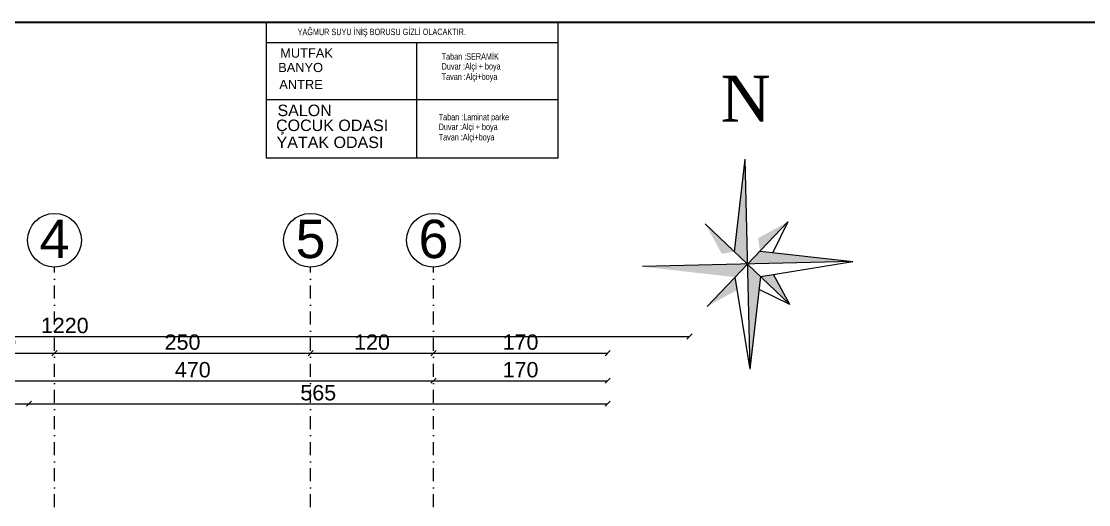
# Model space of a CAD drawing. Header units: millimetres. Extents: x 708 to 46452, y -4963 to 3960.
# Drawn here: x 15900 to 16942, y -2804 to -2332 of the extents above; entities that cross this region are included whole.
import ezdxf

# ---------------------------------------------------------------- set-up
doc = ezdxf.new("R2010")
doc.units = ezdxf.units.MM
for name, pattern in [('ACAD_ISO02W100', [15, 12, -3]), ('ACAD_ISO10W100', [18, 12, -3, 0, -3]), ('DASHDOT', [25.4, 12.7, -6.35, 0, -6.35])]:
    doc.linetypes.add(name, pattern=pattern)
for name, color, linetype, lineweight in [('00_IC_OLCU', 139, 'Continuous', 20), ('AKS', 153, 'ACAD_ISO10W100', 20), ('aks ve noktalılar', 129, 'DASHDOT', 13), ('bina no', 173, 'Continuous', 13), ('FH_sıva', 253, 'Continuous', 20), ('yYAZI', 221, 'Continuous', 30), ('Çerçeve', 8, 'Continuous', 30), ('ÖLÇÜ', 5, 'Continuous', 18)]:
    doc.layers.add(name, color=color, linetype=linetype, lineweight=lineweight)
doc.layers.add('SIVA', color=135, linetype='Continuous')
doc.styles.add('arial_1_18', font='arial.ttf', dxfattribs={"height": 0.2})
doc.styles.add('GENERATED_STYLE_2', font='times.ttf')
doc.styles.add('kot', font='bgothm.ttf', dxfattribs={"height": 60})
doc.styles.get("Standard").update_dxf_attribs({"font": 'arial.ttf'})
doc.dimstyles.new('ALP_OLCU', dxfattribs={"dimscale": 0, "dimtxt": 15, "dimasz": 5, "dimexe": 0.18, "dimexo": 0.06, "dimgap": 3, "dimtad": 1, "dimdec": 0, "dimrnd": 0.1, "dimzin": 9, "dimdsep": 46, "dimtxsty": 'Standard', "dimblk": 'OBLIQUE', "dimcen": 0, "dimse1": 1, "dimse2": 1, "dimclrd": 256, "dimclre": 256, "dimclrt": 53, "dimadec": 0, "dimazin": 0, "dimtfac": 1, "dimtdec": 0, "dimtix": 1, "dimtmove": 1, "dimatfit": 3, "dimldrblk": 'ARCHTICK', "dimfxl": 0.18, "dimtolj": 1, "dimlwd": -1, "dimarcsym": 0})

# ---------------------------------------------------------------- blocks, each defined once
blk = doc.blocks.new('FASFSDAFSAD')
at = {"layer": 'ÖLÇÜ'}
for p, q in [((456298.1, 158409.7), (456298.1, 158276.9)), ((456582.7, 158409.7), (456298.1, 158409.7)), ((456582.7, 158409.7), (456582.7, 158276.9)), ((456582.7, 158389.7), (456298.1, 158389.7)), ((456445, 158389.7), (456445, 158276.9)), ((456298.1, 158334.4), (456582.7, 158334.4)), ((456582.7, 158276.9), (456298.1, 158276.9))]:
    blk.add_line(p, q, dxfattribs=at)
at = {"layer": 'bina no', "lineweight": 5, "style": 'kot', "width": 0.7}
for s, p in [('YAĞMUR SUYU İNİŞ BORUSU GİZLİ OLACAKTIR.', (456328.8, 158397.2)), ('Taban :SERAMİK', (456469.4, 158373.2)), ('Duvar :Alçi + boya', (456469.4, 158363.6)), ('Tavan :Alçi+boya', (456469.4, 158353.5)), ('Taban :Laminat parke', (456466.5, 158314)), ('Duvar :Alçi + boya', (456466.5, 158304.4)), ('Tavan :Alçi+boya', (456466.5, 158294.3))]:
    blk.add_text(s, height=6.318, rotation=0.0474, dxfattribs=at).set_placement(p)
at = {"layer": 'yYAZI'}
for s, p in [('SALON', (456309.1, 158318.1)), ('YATAK ODASI', (456308.2, 158286.9))]:
    blk.add_text(s, height=11.2, dxfattribs=at).set_placement(p)
blk.add_text('ÇOCUK ODASI', height=11.2, rotation=0, dxfattribs=at).set_placement((456307.7, 158303.5))
at = {"layer": 'yYAZI', "char_height": 8.96, "width": 102.946, "attachment_point": 3}
for s, insert in [('MUTFAK', (456363.2, 158384.2, -0.2)), ('BANYO', (456353.6, 158370.1, 0.2)), ('ANTRE', (456353.3, 158353.5, -0.2))]:
    blk.add_mtext(s, dxfattribs=dict(at, insert=insert))
blk = doc.blocks.new('_Oblique')
at = {"color": 0, "linetype": 'ByBlock', "lineweight": -2}
blk.add_line((-0.5, -0.5), (0.5, 0.5), dxfattribs=at)
blk = doc.blocks.new('*D843')
at = {"layer": '00_IC_OLCU', "transparency": 16777216}
blk.add_line((15332.8, -2639.5), (16552.8, -2639.5), dxfattribs=at)
at = {"layer": 'Defpoints', "color": 0, "transparency": 16777216}
for p in [(16552.8, -2639.5), (15332.8, -2897.4), (16552.8, -3562.6)]:
    blk.add_point(p, dxfattribs=at)
at = {"layer": '00_IC_OLCU', "transparency": 16777216, "xscale": 5, "yscale": 5, "zscale": 5, "rotation": 180}
blk.add_blockref('_Oblique', (15332.8, -2639.5), dxfattribs=at)
at = {"layer": '00_IC_OLCU', "transparency": 16777216, "xscale": 5, "yscale": 5, "zscale": 5}
blk.add_blockref('_Oblique', (16552.8, -2639.5), dxfattribs=at)
at = {"layer": '00_IC_OLCU', "color": 53, "transparency": 16777216, "insert": (15942.8, -2628.9), "char_height": 15, "attachment_point": 5}
blk.add_mtext('\\A1;1220', dxfattribs=at)
blk = doc.blocks.new('_ArchTick')
at = {"color": 0, "linetype": 'ByBlock', "const_width": 0.15}
blk.add_lwpolyline([(-0.5, -0.5), (0.5, 0.5)], dxfattribs=at)
blk = doc.blocks.new('*D846')
at = {"layer": '00_IC_OLCU', "transparency": 16777216}
blk.add_line((15822.8, -2655.8), (15932.8, -2655.8), dxfattribs=at)
at = {"layer": 'Defpoints', "color": 0, "transparency": 16777216}
for p in [(15822.8, -2655.8), (15932.8, -2655.8), (15932.8, -2655.8)]:
    blk.add_point(p, dxfattribs=at)
at = {"layer": '00_IC_OLCU', "transparency": 16777216, "xscale": 5, "yscale": 5, "zscale": 5, "rotation": 180}
blk.add_blockref('_Oblique', (15822.8, -2655.8), dxfattribs=at)
at = {"layer": '00_IC_OLCU', "transparency": 16777216, "xscale": 5, "yscale": 5, "zscale": 5}
blk.add_blockref('_Oblique', (15932.8, -2655.8), dxfattribs=at)
at = {"layer": '00_IC_OLCU', "color": 53, "transparency": 16777216, "insert": (15877.8, -2645.1), "char_height": 15, "attachment_point": 5}
blk.add_mtext('\\A1;110', dxfattribs=at)
blk = doc.blocks.new('*D847')
at = {"layer": '00_IC_OLCU', "transparency": 16777216}
blk.add_line((15932.8, -2655.8), (16182.8, -2655.8), dxfattribs=at)
at = {"layer": 'Defpoints', "color": 0, "transparency": 16777216}
for p in [(15932.8, -2655.8), (16182.8, -2655.8), (16182.8, -2655.8)]:
    blk.add_point(p, dxfattribs=at)
at = {"layer": '00_IC_OLCU', "transparency": 16777216, "xscale": 5, "yscale": 5, "zscale": 5, "rotation": 180}
blk.add_blockref('_Oblique', (15932.8, -2655.8), dxfattribs=at)
at = {"layer": '00_IC_OLCU', "transparency": 16777216, "xscale": 5, "yscale": 5, "zscale": 5}
blk.add_blockref('_Oblique', (16182.8, -2655.8), dxfattribs=at)
at = {"layer": '00_IC_OLCU', "color": 53, "transparency": 16777216, "insert": (16057.8, -2645.1), "char_height": 15, "attachment_point": 5}
blk.add_mtext('\\A1;250', dxfattribs=at)
blk = doc.blocks.new('*D848')
at = {"layer": '00_IC_OLCU', "transparency": 16777216}
blk.add_line((16182.8, -2655.8), (16302.8, -2655.8), dxfattribs=at)
at = {"layer": 'Defpoints', "color": 0, "transparency": 16777216}
for p in [(16182.8, -2655.8), (16302.8, -2655.8), (16302.8, -2655.8)]:
    blk.add_point(p, dxfattribs=at)
at = {"layer": '00_IC_OLCU', "transparency": 16777216, "xscale": 5, "yscale": 5, "zscale": 5, "rotation": 180}
blk.add_blockref('_Oblique', (16182.8, -2655.8), dxfattribs=at)
at = {"layer": '00_IC_OLCU', "transparency": 16777216, "xscale": 5, "yscale": 5, "zscale": 5}
blk.add_blockref('_Oblique', (16302.8, -2655.8), dxfattribs=at)
at = {"layer": '00_IC_OLCU', "color": 53, "transparency": 16777216, "insert": (16242.8, -2645.1), "char_height": 15, "attachment_point": 5}
blk.add_mtext('\\A1;120', dxfattribs=at)
blk = doc.blocks.new('*D849')
at = {"layer": '00_IC_OLCU', "transparency": 16777216}
blk.add_line((16302.8, -2655.8), (16472.8, -2655.8), dxfattribs=at)
at = {"layer": 'Defpoints', "color": 0, "transparency": 16777216}
for p in [(16302.8, -2655.8), (16472.8, -2655.8), (16472.8, -3702.4)]:
    blk.add_point(p, dxfattribs=at)
at = {"layer": '00_IC_OLCU', "transparency": 16777216, "xscale": 5, "yscale": 5, "zscale": 5, "rotation": 180}
blk.add_blockref('_Oblique', (16302.8, -2655.8), dxfattribs=at)
at = {"layer": '00_IC_OLCU', "transparency": 16777216, "xscale": 5, "yscale": 5, "zscale": 5}
blk.add_blockref('_Oblique', (16472.8, -2655.8), dxfattribs=at)
at = {"layer": '00_IC_OLCU', "color": 53, "transparency": 16777216, "insert": (16387.8, -2645.1), "char_height": 15, "attachment_point": 5}
blk.add_mtext('\\A1;170', dxfattribs=at)
blk = doc.blocks.new('*D851')
at = {"layer": '00_IC_OLCU', "transparency": 16777216}
blk.add_line((15832.8, -2682.8), (16302.8, -2682.8), dxfattribs=at)
at = {"layer": 'Defpoints', "color": 0, "transparency": 16777216}
for p in [(16302.8, -2682.8), (15832.8, -2897.4), (16302.8, -3067.4)]:
    blk.add_point(p, dxfattribs=at)
at = {"layer": '00_IC_OLCU', "transparency": 16777216, "xscale": 5, "yscale": 5, "zscale": 5, "rotation": 180}
blk.add_blockref('_Oblique', (15832.8, -2682.8), dxfattribs=at)
at = {"layer": '00_IC_OLCU', "transparency": 16777216, "xscale": 5, "yscale": 5, "zscale": 5}
blk.add_blockref('_Oblique', (16302.8, -2682.8), dxfattribs=at)
at = {"layer": '00_IC_OLCU', "color": 53, "transparency": 16777216, "insert": (16067.8, -2672.1), "char_height": 15, "attachment_point": 5}
blk.add_mtext('\\A1;470', dxfattribs=at)
blk = doc.blocks.new('*D852')
at = {"layer": '00_IC_OLCU', "transparency": 16777216}
blk.add_line((16302.8, -2682.8), (16472.8, -2682.8), dxfattribs=at)
at = {"layer": 'Defpoints', "color": 0, "transparency": 16777216}
for p in [(16472.8, -2682.8), (16302.8, -3067.4), (16472.8, -3702.4)]:
    blk.add_point(p, dxfattribs=at)
at = {"layer": '00_IC_OLCU', "transparency": 16777216, "xscale": 5, "yscale": 5, "zscale": 5, "rotation": 180}
blk.add_blockref('_Oblique', (16302.8, -2682.8), dxfattribs=at)
at = {"layer": '00_IC_OLCU', "transparency": 16777216, "xscale": 5, "yscale": 5, "zscale": 5}
blk.add_blockref('_Oblique', (16472.8, -2682.8), dxfattribs=at)
at = {"layer": '00_IC_OLCU', "color": 53, "transparency": 16777216, "insert": (16387.8, -2672.1), "char_height": 15, "attachment_point": 5}
blk.add_mtext('\\A1;170', dxfattribs=at)
blk = doc.blocks.new('*D856')
at = {"layer": '00_IC_OLCU', "transparency": 16777216}
blk.add_line((15847.8, -2705.3), (15907.8, -2705.3), dxfattribs=at)
at = {"layer": 'Defpoints', "color": 0, "transparency": 16777216}
for p in [(15907.8, -2705.3), (15847.8, -3067.4), (15907.8, -3067.4)]:
    blk.add_point(p, dxfattribs=at)
at = {"layer": '00_IC_OLCU', "transparency": 16777216, "xscale": 5, "yscale": 5, "zscale": 5, "rotation": 180}
blk.add_blockref('_Oblique', (15847.8, -2705.3), dxfattribs=at)
at = {"layer": '00_IC_OLCU', "transparency": 16777216, "xscale": 5, "yscale": 5, "zscale": 5}
blk.add_blockref('_Oblique', (15907.8, -2705.3), dxfattribs=at)
at = {"layer": '00_IC_OLCU', "color": 53, "transparency": 16777216, "insert": (15877.8, -2694.6), "char_height": 15, "attachment_point": 5}
blk.add_mtext('\\A1;60', dxfattribs=at)
blk = doc.blocks.new('*D857')
at = {"layer": '00_IC_OLCU', "transparency": 16777216}
blk.add_line((15907.8, -2705.3), (16472.8, -2705.3), dxfattribs=at)
at = {"layer": 'Defpoints', "color": 0, "transparency": 16777216}
for p in [(16472.8, -2705.3), (15907.8, -3067.4), (16472.8, -3702.4)]:
    blk.add_point(p, dxfattribs=at)
at = {"layer": '00_IC_OLCU', "transparency": 16777216, "xscale": 5, "yscale": 5, "zscale": 5, "rotation": 180}
blk.add_blockref('_Oblique', (15907.8, -2705.3), dxfattribs=at)
at = {"layer": '00_IC_OLCU', "transparency": 16777216, "xscale": 5, "yscale": 5, "zscale": 5}
blk.add_blockref('_Oblique', (16472.8, -2705.3), dxfattribs=at)
at = {"layer": '00_IC_OLCU', "color": 53, "transparency": 16777216, "insert": (16190.3, -2694.6), "char_height": 15, "attachment_point": 5}
blk.add_mtext('\\A1;565', dxfattribs=at)

msp = doc.modelspace()

# ---------------------------------------------------------------- hatches: boundary and pattern name
at = {"layer": 'FH_sıva', "linetype": 'ACAD_ISO02W100', "ltscale": 50}
h = msp.add_hatch(color=256, dxfattribs=at)
h.paths.add_polyline_path([(16612.021, -2671.406), (16622.286, -2580.952), (16609.542, -2568.809)])
h.paths.add_polyline_path([(16609.542, -2568.809), (16506.946, -2571.288), (16597.399, -2581.553)])
h.paths.add_polyline_path([(16609.542, -2568.809), (16607.064, -2466.212), (16596.798, -2556.666)])
h.paths.add_polyline_path([(16621.685, -2556.065), (16609.542, -2568.809), (16712.139, -2566.33)])
h.paths.add_polyline_path([(16597.399, -2581.553), (16570.181, -2610.119), (16599.432, -2594.042)])
h.paths.add_polyline_path([(16596.798, -2556.666), (16568.232, -2529.448), (16584.309, -2558.698)])
h.paths.add_polyline_path([(16621.685, -2556.065), (16648.903, -2527.499), (16619.653, -2543.576)])
h.paths.add_polyline_path([(16622.286, -2580.952), (16650.852, -2608.17), (16634.775, -2578.92)])

# ---------------------------------------------------------------- linework, layer by layer
at = {"layer": 'AKS', "color": 30, "linetype": 'Continuous', "lineweight": 5}
for centre in [(15932.776, -2545.495), (16182.776, -2545.495), (16302.776, -2545.495)]:
    msp.add_circle(centre, 26.25, dxfattribs=at)
at = {"layer": 'aks ve noktalılar'}
for points in [[(15932.776, -4667.965), (15932.776, -2571.745)], [(16182.776, -4667.965), (16182.776, -2571.745)], [(16302.776, -4667.965), (16302.776, -2571.745)]]:
    msp.add_lwpolyline(points, dxfattribs=at)
at = {"layer": 'FH_sıva', "linetype": 'ACAD_ISO02W100', "ltscale": 50}
for p, q in [((16596.798, -2556.666), (16607.064, -2466.212)), ((16612.021, -2671.406), (16607.064, -2466.212)), ((16650.852, -2608.17), (16568.232, -2529.448)), ((16570.181, -2610.119), (16648.903, -2527.499)), ((16648.903, -2527.499), (16634.257, -2557.492)), ((16621.685, -2556.065), (16712.139, -2566.33)), ((16712.139, -2566.33), (16506.946, -2571.288)), ((16622.286, -2580.952), (16712.139, -2566.33)), ((16612.021, -2671.406), (16597.399, -2581.553)), ((16612.021, -2671.406), (16622.286, -2580.952)), ((16650.852, -2608.17), (16634.775, -2578.92)), ((16650.852, -2608.17), (16620.86, -2593.524))]:
    msp.add_line(p, q, dxfattribs=at)
at = {"layer": 'Çerçeve'}
msp.add_line((4940.496, -2332.719), (44558.889, -2331.52), dxfattribs=at)

# ---------------------------------------------------------------- block references
at = {"layer": 'SIVA'}
msp.add_blockref('FASFSDAFSAD', (-440158.608, -160742.259), dxfattribs=at)

# ---------------------------------------------------------------- texts
at = {"layer": 'AKS', "color": 30, "linetype": 'Continuous', "lineweight": 5, "style": 'arial_1_18'}
for s, p in [('4', (15918.209, -2562.937)), ('5', (16168.209, -2562.937)), ('6', (16288.209, -2562.937))]:
    msp.add_text(s, height=37.5, dxfattribs=at).set_placement(p)
at = {"layer": 'FH_sıva', "linetype": 'ACAD_ISO02W100', "ltscale": 50, "insert": (16583.2, -2384.785), "char_height": 44.712, "attachment_point": 1, "style": 'GENERATED_STYLE_2'}
msp.add_mtext('N', dxfattribs=at)

# ---------------------------------------------------------------- dimensions: what is measured, and where the dimension line sits
at = {"layer": '00_IC_OLCU'}
for base, p1, p2, picture, middle in [((16552.776, -2639.549), (15332.776, -2897.372), (16552.776, -3562.564), '*D843', (15942.776, -2628.891)), ((15932.776, -2655.756), (15822.776, -2655.756), (15932.776, -2655.756), '*D846', (15877.776, -2645.097)), ((16182.776, -2655.756), (15932.776, -2655.756), (16182.776, -2655.756), '*D847', (16057.776, -2645.097)), ((16302.776, -2655.756), (16182.776, -2655.756), (16302.776, -2655.756), '*D848', (16242.776, -2645.097)), ((16472.776, -2655.756), (16302.776, -2655.756), (16472.776, -3702.372), '*D849', (16387.776, -2645.097)), ((16302.776, -2682.807), (15832.776, -2897.372), (16302.776, -3067.372), '*D851', (16067.776, -2672.148)), ((16472.776, -2682.807), (16302.776, -3067.372), (16472.776, -3702.372), '*D852', (16387.776, -2672.148)), ((15907.776, -2705.288), (15847.776, -3067.372), (15907.776, -3067.372), '*D856', (15877.776, -2694.63)), ((16472.776, -2705.288), (15907.776, -3067.372), (16472.776, -3702.372), '*D857', (16190.276, -2694.63))]:
    dim = msp.add_linear_dim(base=base, p1=p1, p2=p2, angle=180, dimstyle='ALP_OLCU', override={"dimscale": 1}, dxfattribs=at)
    dim.commit()
    dim.dimension.update_dxf_attribs({"geometry": picture, "text_midpoint": middle})

doc.saveas('drawing.dxf')
